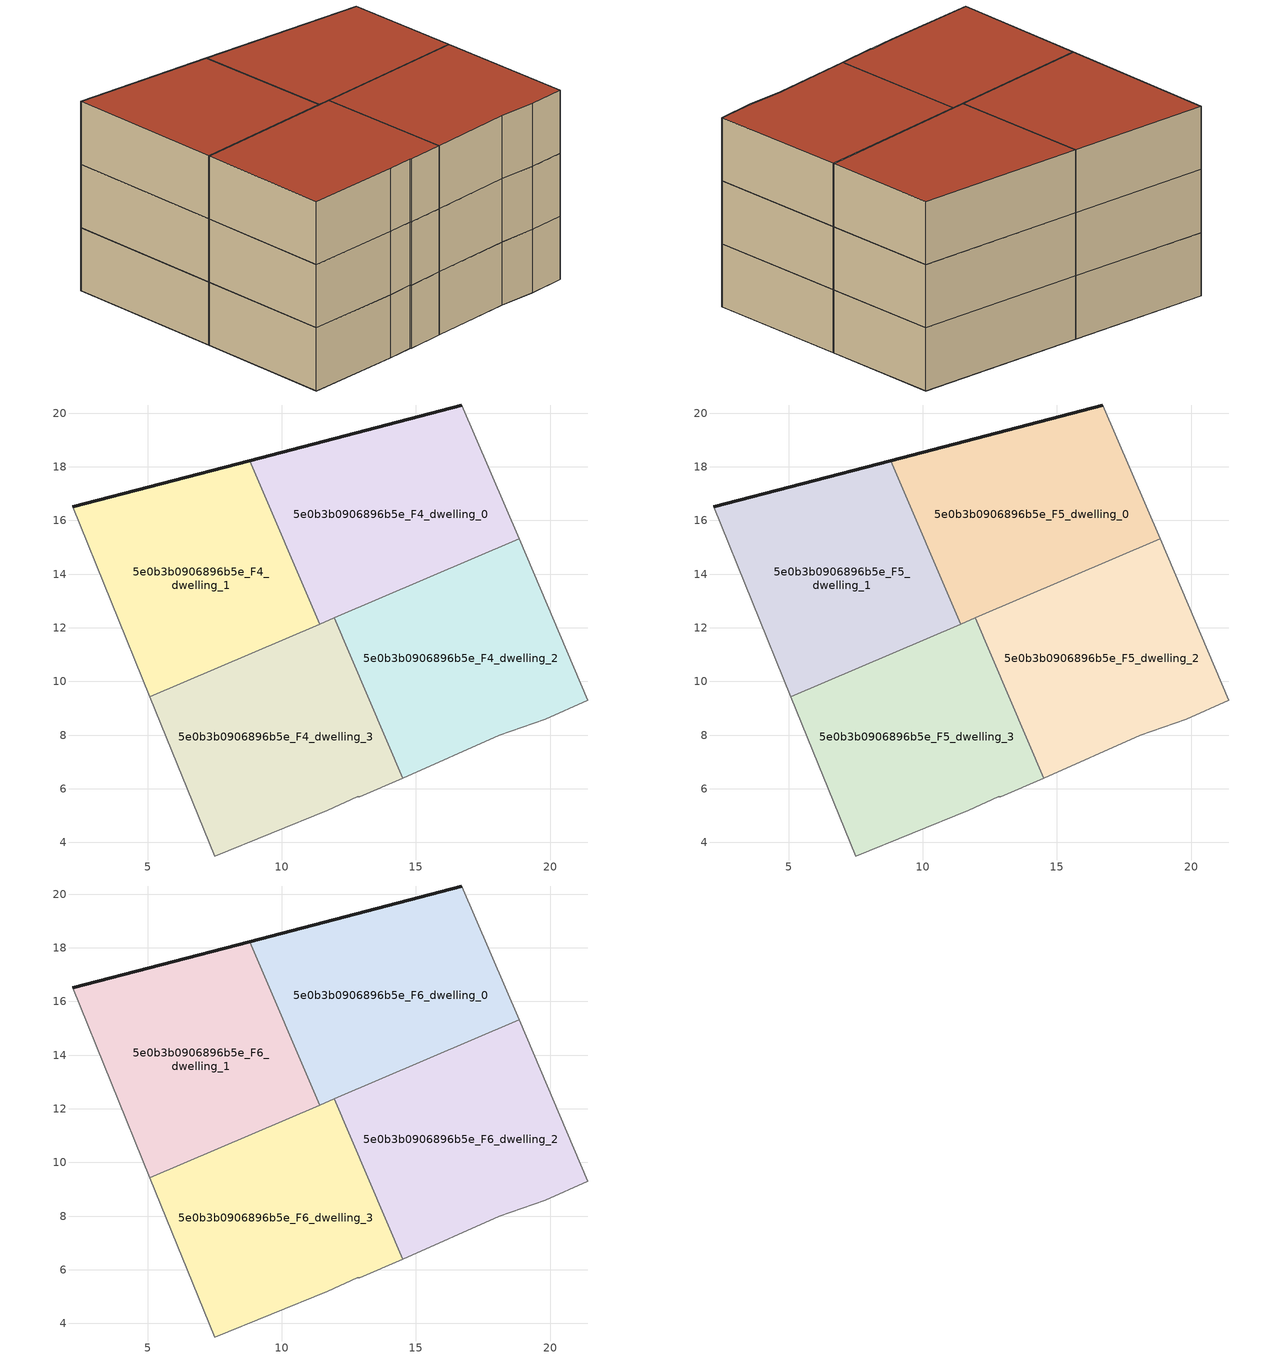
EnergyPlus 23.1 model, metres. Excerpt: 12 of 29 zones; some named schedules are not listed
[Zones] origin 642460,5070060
5e0b3b0906896b5e_F4_dwelling_0
 floor to 5e0b3b0906896b5e_F3_dwelling_0 (EU_floor_Construction): 18.84,15.32 16.71,20.3 8.81,18.24 11.41,12.14 z12
 wall outside (EU_wall_Construction): 8.81,18.24 16.71,20.3 z12:15
 wall adiabatic (EU_wall_Construction): 16.71,20.3 18.84,15.32 z12:15
 wall to 5e0b3b0906896b5e_F4_dwelling_1 (EU_wall_Construction): 11.41,12.14 8.81,18.24 z12:15
 wall to 5e0b3b0906896b5e_F4_dwelling_2 (EU_wall_Construction): 18.84,15.32 11.95,12.37 z12:15
 wall to 5e0b3b0906896b5e_F4_dwelling_3 (EU_wall_Construction): 11.95,12.37 11.41,12.14 z12:15
5e0b3b0906896b5e_F4_dwelling_1
 floor to 5e0b3b0906896b5e_F3_dwelling_1 (EU_floor_Construction): 11.41,12.14 8.81,18.24 2.2,16.51 5.08,9.43 z12
 wall outside (EU_wall_Construction): 2.2,16.51 8.81,18.24 z12:15
 wall adiabatic (EU_wall_Construction): 5.08,9.43 2.2,16.51 z12:15
 wall to 5e0b3b0906896b5e_F4_dwelling_3 (EU_wall_Construction): 11.41,12.14 5.08,9.43 z12:15
5e0b3b0906896b5e_F4_dwelling_2
 floor to 5e0b3b0906896b5e_F3_dwelling_2 (EU_floor_Construction): 19.81,8.6 21.41,9.29 18.84,15.32 11.95,12.37 14.5,6.4 18.11,8 z12
 wall to 5e0b3b0906896b5e_F4_dwelling_3 (EU_wall_Construction): 14.5,6.4 11.95,12.37 z12:15
 wall adiabatic (EU_wall_Construction): 18.84,15.32 21.41,9.29 19.81,8.6 18.11,8 14.5,6.4 z12:15
5e0b3b0906896b5e_F4_dwelling_3
 floor to 5e0b3b0906896b5e_F3_dwelling_3 (EU_floor_Construction): 12.9,5.7 14.5,6.4 11.95,12.37 5.08,9.43 7.5,3.5 11.7,5.2 12.8,5.7 z12
 wall adiabatic (EU_wall_Construction): 14.5,6.4 12.9,5.7 12.8,5.7 11.7,5.2 7.5,3.5 5.08,9.43 z12:15
5e0b3b0906896b5e_F5_dwelling_0
 floor to 5e0b3b0906896b5e_F4_dwelling_0 (EU_floor_Construction): 18.84,15.32 16.71,20.3 8.81,18.24 11.41,12.14 z15
 wall outside (EU_wall_Construction): 8.81,18.24 16.71,20.3 z15:18
 wall adiabatic (EU_wall_Construction): 16.71,20.3 18.84,15.32 z15:18
 wall to 5e0b3b0906896b5e_F5_dwelling_1 (EU_wall_Construction): 11.41,12.14 8.81,18.24 z15:18
 wall to 5e0b3b0906896b5e_F5_dwelling_2 (EU_wall_Construction): 18.84,15.32 11.95,12.37 z15:18
 wall to 5e0b3b0906896b5e_F5_dwelling_3 (EU_wall_Construction): 11.95,12.37 11.41,12.14 z15:18
5e0b3b0906896b5e_F5_dwelling_1
 floor to 5e0b3b0906896b5e_F4_dwelling_1 (EU_floor_Construction): 11.41,12.14 8.81,18.24 2.2,16.51 5.08,9.43 z15
 wall outside (EU_wall_Construction): 2.2,16.51 8.81,18.24 z15:18
 wall adiabatic (EU_wall_Construction): 5.08,9.43 2.2,16.51 z15:18
 wall to 5e0b3b0906896b5e_F5_dwelling_3 (EU_wall_Construction): 11.41,12.14 5.08,9.43 z15:18
5e0b3b0906896b5e_F5_dwelling_2
 floor to 5e0b3b0906896b5e_F4_dwelling_2 (EU_floor_Construction): 19.81,8.6 21.41,9.29 18.84,15.32 11.95,12.37 14.5,6.4 18.11,8 z15
 wall to 5e0b3b0906896b5e_F5_dwelling_3 (EU_wall_Construction): 14.5,6.4 11.95,12.37 z15:18
 wall adiabatic (EU_wall_Construction): 18.84,15.32 21.41,9.29 19.81,8.6 18.11,8 14.5,6.4 z15:18
5e0b3b0906896b5e_F5_dwelling_3
 floor to 5e0b3b0906896b5e_F4_dwelling_3 (EU_floor_Construction): 12.9,5.7 14.5,6.4 11.95,12.37 5.08,9.43 7.5,3.5 11.7,5.2 12.8,5.7 z15
 wall adiabatic (EU_wall_Construction): 14.5,6.4 12.9,5.7 12.8,5.7 11.7,5.2 7.5,3.5 5.08,9.43 z15:18
5e0b3b0906896b5e_F6_dwelling_0
 floor to 5e0b3b0906896b5e_F5_dwelling_0 (EU_floor_Construction): 18.84,15.32 16.71,20.3 8.81,18.24 11.41,12.14 z18
 wall outside (EU_wall_Construction): 8.81,18.24 16.71,20.3 z18:21
 wall adiabatic (EU_wall_Construction): 16.71,20.3 18.84,15.32 z18:21
 wall to 5e0b3b0906896b5e_F6_dwelling_1 (EU_wall_Construction): 11.41,12.14 8.81,18.24 z18:21
 wall to 5e0b3b0906896b5e_F6_dwelling_2 (EU_wall_Construction): 18.84,15.32 11.95,12.37 z18:21
 wall to 5e0b3b0906896b5e_F6_dwelling_3 (EU_wall_Construction): 11.95,12.37 11.41,12.14 z18:21
 roof outside (EU_roof_Construction): 16.71,20.3 18.84,15.32 11.41,12.14 8.81,18.24 z21
5e0b3b0906896b5e_F6_dwelling_1
 floor to 5e0b3b0906896b5e_F5_dwelling_1 (EU_floor_Construction): 11.41,12.14 8.81,18.24 2.2,16.51 5.08,9.43 z18
 wall outside (EU_wall_Construction): 2.2,16.51 8.81,18.24 z18:21
 wall adiabatic (EU_wall_Construction): 5.08,9.43 2.2,16.51 z18:21
 wall to 5e0b3b0906896b5e_F6_dwelling_3 (EU_wall_Construction): 11.41,12.14 5.08,9.43 z18:21
 roof outside (EU_roof_Construction): 8.81,18.24 11.41,12.14 5.08,9.43 2.2,16.51 z21
5e0b3b0906896b5e_F6_dwelling_2
 floor to 5e0b3b0906896b5e_F5_dwelling_2 (EU_floor_Construction): 19.81,8.6 21.41,9.29 18.84,15.32 11.95,12.37 14.5,6.4 18.11,8 z18
 wall to 5e0b3b0906896b5e_F6_dwelling_3 (EU_wall_Construction): 14.5,6.4 11.95,12.37 z18:21
 wall adiabatic (EU_wall_Construction): 18.84,15.32 21.41,9.29 19.81,8.6 18.11,8 14.5,6.4 z18:21
 roof outside (EU_roof_Construction): 18.84,15.32 21.41,9.29 19.81,8.6 18.11,8 14.5,6.4 11.95,12.37 z21
5e0b3b0906896b5e_F6_dwelling_3
 floor to 5e0b3b0906896b5e_F5_dwelling_3 (EU_floor_Construction): 12.9,5.7 14.5,6.4 11.95,12.37 5.08,9.43 7.5,3.5 11.7,5.2 12.8,5.7 z18
 wall adiabatic (EU_wall_Construction): 14.5,6.4 12.9,5.7 12.8,5.7 11.7,5.2 7.5,3.5 5.08,9.43 z18:21
 roof outside (EU_roof_Construction): 11.95,12.37 14.5,6.4 12.9,5.7 12.8,5.7 11.7,5.2 7.5,3.5 5.08,9.43 z21
[Building]
EU S2 Campaign: North Axis=0; Terrain=City; Solar Distribution=FullExterior
[Site:Location]
Lyon-Bron: Latitude=45.75; Longitude=5; Time Zone=1; Elevation=198
[SizingPeriod:WeatherFileDays]
AnnualSizingPeriod: Begin Month=1; Begin Day of Month=1; End Month=12; End Day of Month=31; Day of Week for Start Day=Monday; Use Weather File Daylight Saving Period=No; Use Weather File Rain and Snow Indicators=No
[MATERIAL]
EU_InternalMass_Material: Roughness=MediumRough; Thickness=0.1; Conductivity=1; Density=1800; Specific Heat=900; Thermal Absorptance=0.9; Solar Absorptance=0.7; Visible Absorptance=0.7
[MATERIAL:NOMASS] Roughness=MediumRough; Thermal Absorptance=0.9; Solar Absorptance=0.7; Visible Absorptance=0.7
Name | Thermal Resistance
EU_wall_NoMass | 0.776494
EU_roof_NoMass | 0.486893
EU_floor_NoMass | 0.421597
[CONSTRUCTION]
EU_wall_Construction: EU_wall_NoMass
EU_roof_Construction: EU_roof_NoMass
EU_floor_Construction: EU_floor_NoMass
EU_InternalMass_Construction: EU_InternalMass_Material
[ZONE] Type=1; Multiplier=1; Ceiling Height=autocalculate; Floor Area=autocalculate; Part of Total Floor Area=Yes
Name | Volume
5e0b3b0906896b5e_F4_dwelling_0; 5e0b3b0906896b5e_F5_dwelling_0; 5e0b3b0906896b5e_F6_dwelling_0 | 146.071
5e0b3b0906896b5e_F4_dwelling_1; 5e0b3b0906896b5e_F5_dwelling_1; 5e0b3b0906896b5e_F6_dwelling_1 | 146.062
5e0b3b0906896b5e_F4_dwelling_2; 5e0b3b0906896b5e_F5_dwelling_2; 5e0b3b0906896b5e_F6_dwelling_2 | 146.053
5e0b3b0906896b5e_F4_dwelling_3; 5e0b3b0906896b5e_F5_dwelling_3; 5e0b3b0906896b5e_F6_dwelling_3 | 146.07
[INTERNALMASS] Construction=EU_InternalMass_Construction
Name | Zone or ZoneList | Surface Area
5e0b3b0906896b5e_F4_dwelling_0_EU_InternalMass | 5e0b3b0906896b5e_F4_dwelling_0 | 48.69
5e0b3b0906896b5e_F4_dwelling_1_EU_InternalMass | 5e0b3b0906896b5e_F4_dwelling_1 | 48.6873
5e0b3b0906896b5e_F4_dwelling_2_EU_InternalMass | 5e0b3b0906896b5e_F4_dwelling_2 | 48.6839
5e0b3b0906896b5e_F4_dwelling_3_EU_InternalMass | 5e0b3b0906896b5e_F4_dwelling_3 | 48.69
5e0b3b0906896b5e_F5_dwelling_0_EU_InternalMass | 5e0b3b0906896b5e_F5_dwelling_0 | 48.69
5e0b3b0906896b5e_F5_dwelling_1_EU_InternalMass | 5e0b3b0906896b5e_F5_dwelling_1 | 48.6873
5e0b3b0906896b5e_F5_dwelling_2_EU_InternalMass | 5e0b3b0906896b5e_F5_dwelling_2 | 48.6839
5e0b3b0906896b5e_F5_dwelling_3_EU_InternalMass | 5e0b3b0906896b5e_F5_dwelling_3 | 48.69
5e0b3b0906896b5e_F6_dwelling_0_EU_InternalMass | 5e0b3b0906896b5e_F6_dwelling_0 | 48.69
5e0b3b0906896b5e_F6_dwelling_1_EU_InternalMass | 5e0b3b0906896b5e_F6_dwelling_1 | 48.6873
5e0b3b0906896b5e_F6_dwelling_2_EU_InternalMass | 5e0b3b0906896b5e_F6_dwelling_2 | 48.6839
5e0b3b0906896b5e_F6_dwelling_3_EU_InternalMass | 5e0b3b0906896b5e_F6_dwelling_3 | 48.69
[OTHEREQUIPMENT] Fuel Type=Electricity; Design Level Calculation Method=Watts/Area; Power per Zone Floor Area=1; Fraction Latent=0; Fraction Radiant=0; Fraction Lost=0; Carbon Dioxide Generation Rate=0; EndUse Subcategory=EU_Step8_InternalGains
Name | Zone or ZoneList or Space or SpaceList | Schedule
EU_Step8_InternalGain_5e0b3b0906896b5e_F4_dwelling_0_f000 | 5e0b3b0906896b5e_F4_dwelling_0 | EU_Step8_GainSchedule_5e0b3b0906896b5e_F4_dwelling_0_f000
EU_Step8_InternalGain_5e0b3b0906896b5e_F4_dwelling_1_f000 | 5e0b3b0906896b5e_F4_dwelling_1 | EU_Step8_GainSchedule_5e0b3b0906896b5e_F4_dwelling_1_f000
EU_Step8_InternalGain_5e0b3b0906896b5e_F4_dwelling_2_f000 | 5e0b3b0906896b5e_F4_dwelling_2 | EU_Step8_GainSchedule_5e0b3b0906896b5e_F4_dwelling_2_f000
EU_Step8_InternalGain_5e0b3b0906896b5e_F4_dwelling_3_f000 | 5e0b3b0906896b5e_F4_dwelling_3 | EU_Step8_GainSchedule_5e0b3b0906896b5e_F4_dwelling_3_f000
EU_Step8_InternalGain_5e0b3b0906896b5e_F5_dwelling_0_f000 | 5e0b3b0906896b5e_F5_dwelling_0 | EU_Step8_GainSchedule_5e0b3b0906896b5e_F5_dwelling_0_f000
EU_Step8_InternalGain_5e0b3b0906896b5e_F5_dwelling_1_f000 | 5e0b3b0906896b5e_F5_dwelling_1 | EU_Step8_GainSchedule_5e0b3b0906896b5e_F5_dwelling_1_f000
EU_Step8_InternalGain_5e0b3b0906896b5e_F5_dwelling_2_f000 | 5e0b3b0906896b5e_F5_dwelling_2 | EU_Step8_GainSchedule_5e0b3b0906896b5e_F5_dwelling_2_f000
EU_Step8_InternalGain_5e0b3b0906896b5e_F5_dwelling_3_f000 | 5e0b3b0906896b5e_F5_dwelling_3 | EU_Step8_GainSchedule_5e0b3b0906896b5e_F5_dwelling_3_f000
EU_Step8_InternalGain_5e0b3b0906896b5e_F6_dwelling_0_f000 | 5e0b3b0906896b5e_F6_dwelling_0 | EU_Step8_GainSchedule_5e0b3b0906896b5e_F6_dwelling_0_f000
EU_Step8_InternalGain_5e0b3b0906896b5e_F6_dwelling_1_f000 | 5e0b3b0906896b5e_F6_dwelling_1 | EU_Step8_GainSchedule_5e0b3b0906896b5e_F6_dwelling_1_f000
EU_Step8_InternalGain_5e0b3b0906896b5e_F6_dwelling_2_f000 | 5e0b3b0906896b5e_F6_dwelling_2 | EU_Step8_GainSchedule_5e0b3b0906896b5e_F6_dwelling_2_f000
EU_Step8_InternalGain_5e0b3b0906896b5e_F6_dwelling_3_f000 | 5e0b3b0906896b5e_F6_dwelling_3 | EU_Step8_GainSchedule_5e0b3b0906896b5e_F6_dwelling_3_f000
[ZONEVENTILATION:DESIGNFLOWRATE] Schedule=EU_AlwaysOn; Design Flow Rate Calculation Method=AirChanges/Hour; Air Changes per Hour=0.693814; Ventilation Type=Natural; Fan Pressure Rise=0; Fan Total Efficiency=1; Constant Term Coefficient=1; Temperature Term Coefficient=0; Velocity Term Coefficient=0; Velocity Squared Term Coefficient=0; Minimum Indoor Temperature=-100; Maximum Indoor Temperature=100; Delta Temperature=-100; Minimum Outdoor Temperature=-100; Maximum Outdoor Temperature=100; Maximum Wind Speed=40
Name | Zone or ZoneList or Space or SpaceList
EU_ConstantAir_5e0b3b0906896b5e_F4_dwelling_0 | 5e0b3b0906896b5e_F4_dwelling_0
EU_ConstantAir_5e0b3b0906896b5e_F4_dwelling_1 | 5e0b3b0906896b5e_F4_dwelling_1
EU_ConstantAir_5e0b3b0906896b5e_F4_dwelling_2 | 5e0b3b0906896b5e_F4_dwelling_2
EU_ConstantAir_5e0b3b0906896b5e_F4_dwelling_3 | 5e0b3b0906896b5e_F4_dwelling_3
EU_ConstantAir_5e0b3b0906896b5e_F5_dwelling_0 | 5e0b3b0906896b5e_F5_dwelling_0
EU_ConstantAir_5e0b3b0906896b5e_F5_dwelling_1 | 5e0b3b0906896b5e_F5_dwelling_1
EU_ConstantAir_5e0b3b0906896b5e_F5_dwelling_2 | 5e0b3b0906896b5e_F5_dwelling_2
EU_ConstantAir_5e0b3b0906896b5e_F5_dwelling_3 | 5e0b3b0906896b5e_F5_dwelling_3
EU_ConstantAir_5e0b3b0906896b5e_F6_dwelling_0 | 5e0b3b0906896b5e_F6_dwelling_0
EU_ConstantAir_5e0b3b0906896b5e_F6_dwelling_1 | 5e0b3b0906896b5e_F6_dwelling_1
EU_ConstantAir_5e0b3b0906896b5e_F6_dwelling_2 | 5e0b3b0906896b5e_F6_dwelling_2
EU_ConstantAir_5e0b3b0906896b5e_F6_dwelling_3 | 5e0b3b0906896b5e_F6_dwelling_3
[HVACTEMPLATE:THERMOSTAT] Constant Heating Setpoint=20; Constant Cooling Setpoint=50
EU_HeatOnly_5e0b3b0906896b5e_F0_dwelling_0; EU_HeatOnly_5e0b3b0906896b5e_F0_dwelling_1; EU_HeatOnly_5e0b3b0906896b5e_F0_dwelling_2; EU_HeatOnly_5e0b3b0906896b5e_F0_dwelling_3; EU_HeatOnly_5e0b3b0906896b5e_F0_dwelling_4; EU_HeatOnly_5e0b3b0906896b5e_F1_dwelling_0; EU_HeatOnly_5e0b3b0906896b5e_F1_dwelling_1; EU_HeatOnly_5e0b3b0906896b5e_F1_dwelling_2; EU_HeatOnly_5e0b3b0906896b5e_F1_dwelling_3; EU_HeatOnly_5e0b3b0906896b5e_F2_dwelling_0; EU_HeatOnly_5e0b3b0906896b5e_F2_dwelling_1; EU_HeatOnly_5e0b3b0906896b5e_F2_dwelling_2; EU_HeatOnly_5e0b3b0906896b5e_F2_dwelling_3; EU_HeatOnly_5e0b3b0906896b5e_F3_dwelling_0; EU_HeatOnly_5e0b3b0906896b5e_F3_dwelling_1; EU_HeatOnly_5e0b3b0906896b5e_F3_dwelling_2; EU_HeatOnly_5e0b3b0906896b5e_F3_dwelling_3; EU_HeatOnly_5e0b3b0906896b5e_F4_dwelling_0; EU_HeatOnly_5e0b3b0906896b5e_F4_dwelling_1; EU_HeatOnly_5e0b3b0906896b5e_F4_dwelling_2; EU_HeatOnly_5e0b3b0906896b5e_F4_dwelling_3; EU_HeatOnly_5e0b3b0906896b5e_F5_dwelling_0; EU_HeatOnly_5e0b3b0906896b5e_F5_dwelling_1; EU_HeatOnly_5e0b3b0906896b5e_F5_dwelling_2; EU_HeatOnly_5e0b3b0906896b5e_F5_dwelling_3; EU_HeatOnly_5e0b3b0906896b5e_F6_dwelling_0; EU_HeatOnly_5e0b3b0906896b5e_F6_dwelling_1; EU_HeatOnly_5e0b3b0906896b5e_F6_dwelling_2; EU_HeatOnly_5e0b3b0906896b5e_F6_dwelling_3
[HVACTEMPLATE:ZONE:IDEALLOADSAIRSYSTEM] System Availability Schedule=EU_AlwaysOn; Maximum Heating Supply Air Temperature=50; Minimum Cooling Supply Air Temperature=13; Maximum Heating Supply Air Humidity Ratio=0.0156; Minimum Cooling Supply Air Humidity Ratio=0.0077; Heating Limit=NoLimit; Cooling Limit=NoLimit; Heating Availability Schedule=EU_AlwaysOn; Cooling Availability Schedule=EU_CoolingOff; Dehumidification Control Type=ConstantSensibleHeatRatio; Cooling Sensible Heat Ratio=0.7; Dehumidification Setpoint=60; Humidification Control Type=None; Humidification Setpoint=30; Outdoor Air Method=None; Outdoor Air Flow Rate per Person=0.00944; Outdoor Air Flow Rate per Zone Floor Area=0; Outdoor Air Flow Rate per Zone=0; Demand Controlled Ventilation Type=None; Outdoor Air Economizer Type=NoEconomizer; Heat Recovery Type=None; Sensible Heat Recovery Effectiveness=0.7; Latent Heat Recovery Effectiveness=0.65
Name | Template Thermostat
5e0b3b0906896b5e_F4_dwelling_0 | EU_HeatOnly_5e0b3b0906896b5e_F4_dwelling_0
5e0b3b0906896b5e_F4_dwelling_1 | EU_HeatOnly_5e0b3b0906896b5e_F4_dwelling_1
5e0b3b0906896b5e_F4_dwelling_2 | EU_HeatOnly_5e0b3b0906896b5e_F4_dwelling_2
5e0b3b0906896b5e_F4_dwelling_3 | EU_HeatOnly_5e0b3b0906896b5e_F4_dwelling_3
5e0b3b0906896b5e_F5_dwelling_0 | EU_HeatOnly_5e0b3b0906896b5e_F5_dwelling_0
5e0b3b0906896b5e_F5_dwelling_1 | EU_HeatOnly_5e0b3b0906896b5e_F5_dwelling_1
5e0b3b0906896b5e_F5_dwelling_2 | EU_HeatOnly_5e0b3b0906896b5e_F5_dwelling_2
5e0b3b0906896b5e_F5_dwelling_3 | EU_HeatOnly_5e0b3b0906896b5e_F5_dwelling_3
5e0b3b0906896b5e_F6_dwelling_0 | EU_HeatOnly_5e0b3b0906896b5e_F6_dwelling_0
5e0b3b0906896b5e_F6_dwelling_1 | EU_HeatOnly_5e0b3b0906896b5e_F6_dwelling_1
5e0b3b0906896b5e_F6_dwelling_2 | EU_HeatOnly_5e0b3b0906896b5e_F6_dwelling_2
5e0b3b0906896b5e_F6_dwelling_3 | EU_HeatOnly_5e0b3b0906896b5e_F6_dwelling_3
[SIZING:ZONE] Zone Cooling Design Supply Air Temperature Input Method=SupplyAirTemperature; Zone Cooling Design Supply Air Temperature=13; Zone Heating Design Supply Air Temperature Input Method=SupplyAirTemperature; Zone Heating Design Supply Air Temperature=50; Zone Cooling Design Supply Air Humidity Ratio=0.008; Zone Heating Design Supply Air Humidity Ratio=0.008; Cooling Design Air Flow Method=DesignDay; Cooling Design Air Flow Rate=0; Cooling Minimum Air Flow per Zone Floor Area=0.000762; Cooling Minimum Air Flow=0; Cooling Minimum Air Flow Fraction=0.2; Heating Design Air Flow Method=DesignDay; Heating Design Air Flow Rate=0; Heating Maximum Air Flow per Zone Floor Area=0.002032; Heating Maximum Air Flow=0.141576; Heating Maximum Air Flow Fraction=0.3; Account for Dedicated Outdoor Air System=No; Dedicated Outdoor Air System Control Strategy=NeutralSupplyAir; Dedicated Outdoor Air Low Setpoint Temperature for Design=autosize; Dedicated Outdoor Air High Setpoint Temperature for Design=autosize; Zone Load Sizing Method=Sensible Load Only No Latent Load; Zone Latent Cooling Design Supply Air Humidity Ratio Input Method=HumidityRatioDifference; Zone Cooling Design Supply Air Humidity Ratio Difference=0.005; Zone Latent Heating Design Supply Air Humidity Ratio Input Method=HumidityRatioDifference; Zone Humidification Design Supply Air Humidity Ratio Difference=0.005
5e0b3b0906896b5e_F4_dwelling_0; 5e0b3b0906896b5e_F4_dwelling_1; 5e0b3b0906896b5e_F4_dwelling_2; 5e0b3b0906896b5e_F4_dwelling_3; 5e0b3b0906896b5e_F5_dwelling_0; 5e0b3b0906896b5e_F5_dwelling_1; 5e0b3b0906896b5e_F5_dwelling_2; 5e0b3b0906896b5e_F5_dwelling_3; 5e0b3b0906896b5e_F6_dwelling_0; 5e0b3b0906896b5e_F6_dwelling_1; 5e0b3b0906896b5e_F6_dwelling_2; 5e0b3b0906896b5e_F6_dwelling_3
[SCHEDULE:FILE] Column Number=1; Rows to Skip at Top=0; Number of Hours of Data=8760; Column Separator=Comma; Interpolate to Timestep=No; Minutes per Item=60; Adjust Schedule for Daylight Savings=Yes
Name | File
EU_Step8_GainSchedule_5e0b3b0906896b5e_F4_dwelling_0_f000 | ../../schedules/5e0b3b0906896b5e/5e0b3b0906896b5e_F4_dwelling_0_f000_gain.csv
EU_Step8_GainSchedule_5e0b3b0906896b5e_F4_dwelling_1_f000 | ../../schedules/5e0b3b0906896b5e/5e0b3b0906896b5e_F4_dwelling_1_f000_gain.csv
